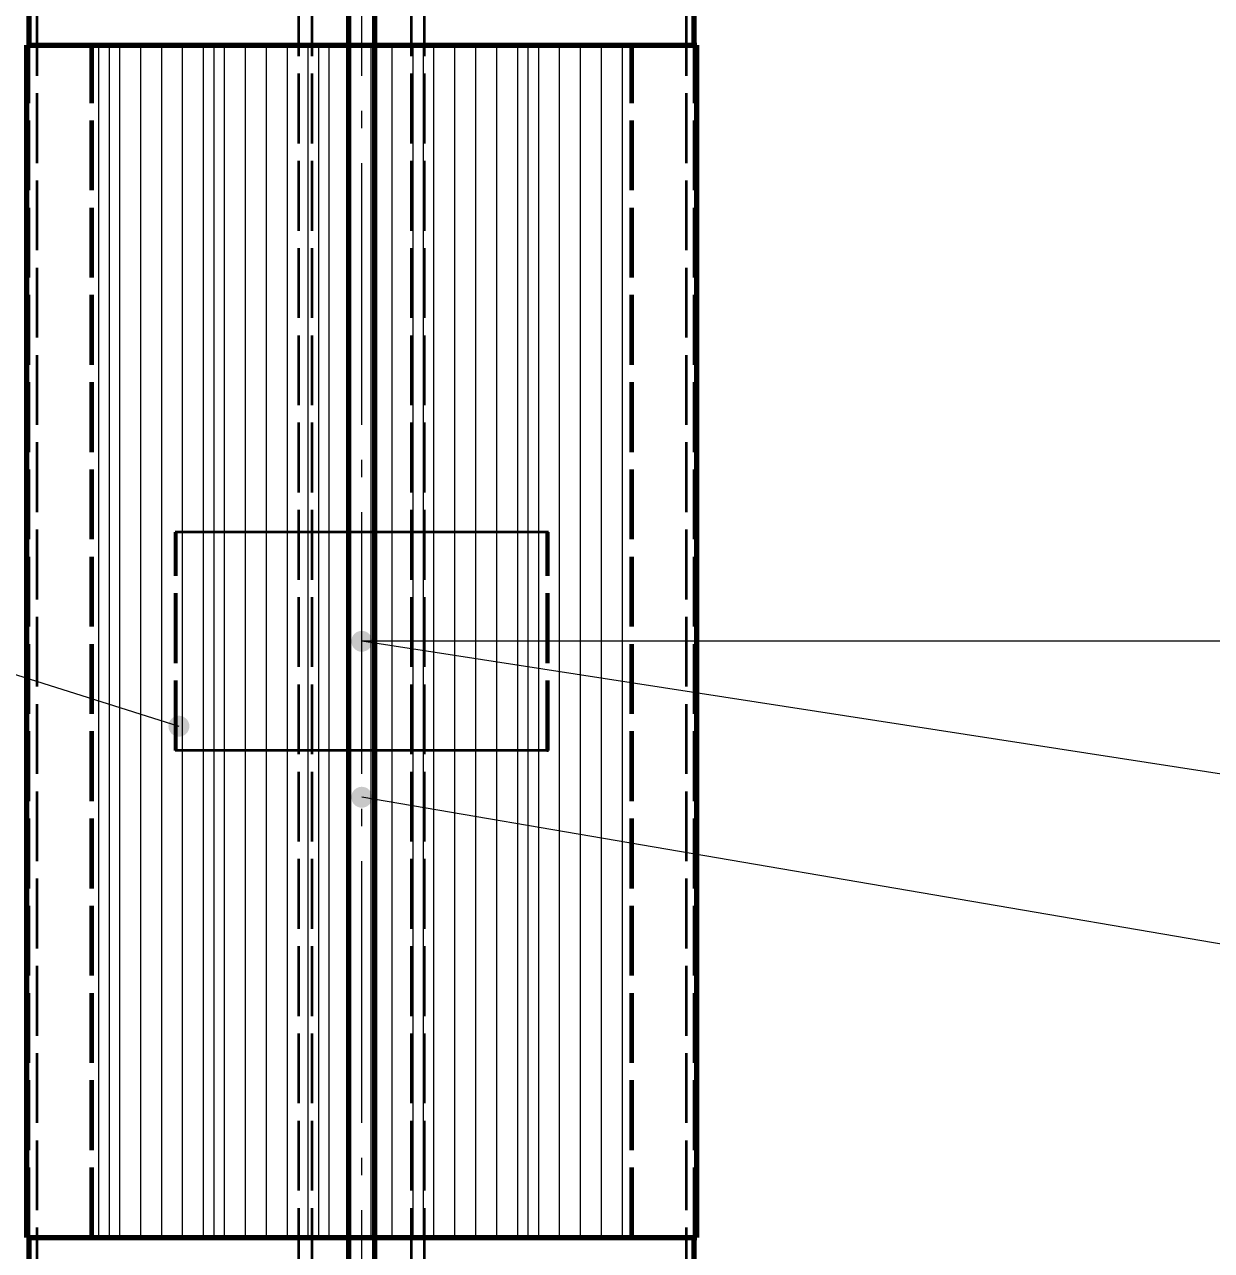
# Model space of a CAD drawing. Header units: millimetres. Extents: x 0 to 2208, y 0 to 420.
# Drawn here: x 70.1 to 138.2, y 150.2 to 220.4 of the extents above; entities that cross this region are included whole.
import ezdxf

# ---------------------------------------------------------------- set-up
doc = ezdxf.new("R2010")
doc.units = ezdxf.units.MM
doc.linetypes.add('IRAM-E-TRAZOS', pattern=[5, 4, -1])
doc.linetypes.add('IRAM-F-TRAZO-PUNTO', pattern=[20, 15, -2, 1, -2])
for name, color, linetype, lineweight in [('01-VISIBLE', 7, 'CONTINUOUS', 70), ('02-OCULTA', 4, 'IRAM-E-TRAZOS', 35), ('03-EJE', 1, 'IRAM-F-TRAZO-PUNTO', 18), ('04-COTA', 3, 'CONTINUOUS', 18), ('05-RAYADO', 8, 'CONTINUOUS', 18), ('08-FINA', 5, 'CONTINUOUS', 18)]:
    doc.layers.add(name, color=color, linetype=linetype, lineweight=lineweight)
doc.styles.add('ISO3098', font='isocpeur.ttf')
doc.dimstyles.new('FLAMA-IRAM', dxfattribs={"dimtxt": 3.5, "dimasz": 3.5, "dimexe": 2, "dimexo": 1.5, "dimgap": 1, "dimtad": 1, "dimdec": 1, "dimtxsty": 'ISO3098', "dimblk": 'IRAM_FLECHA', "dimblk1": 'IRAM_FLECHA', "dimblk2": 'IRAM_FLECHA', "dimcen": 2.5, "dimclrd": 256, "dimclre": 256, "dimclrt": 256, "dimazin": 3, "dimtfac": 1, "dimtmove": 0, "dimatfit": 3, "dimlwd": 18, "dimlwe": 18})

# ---------------------------------------------------------------- blocks, each defined once
blk = doc.blocks.new('IRAM_FLECHA')
blk.add_solid([(0, 0), (-1, 0.125), (-1, -0.125)])

msp = doc.modelspace()

# ---------------------------------------------------------------- hatches: boundary and pattern name
at = {"layer": '05-RAYADO'}
h = msp.add_hatch(dxfattribs=at)
h.set_pattern_fill('ANSI31', scale=0.94488, angle=45)
h.paths.add_polyline_path([(104.877, 150.914), (104.877, 219.227), (74.053, 219.227), (74.053, 150.914)])
h = msp.add_hatch(dxfattribs=at)
h.set_pattern_fill('ANSI31', scale=0.377953, angle=45)
h.paths.add_polyline_path([(104.877, 150.914), (104.877, 219.227), (74.053, 219.227), (74.053, 150.914)])
at = {"layer": '08-FINA'}
h = msp.add_hatch(color=7, dxfattribs=at)
h.dxf.hatch_style = 1
edge = h.paths.add_edge_path()
edge.add_arc((89.465, 185.07), 0.6, 0, 360)
h = msp.add_hatch(color=7, dxfattribs=at)
h.dxf.hatch_style = 1
edge = h.paths.add_edge_path()
edge.add_arc((89.465, 185.07), 0.6, 0, 360)
h = msp.add_hatch(color=7, dxfattribs=at)
h.dxf.hatch_style = 1
edge = h.paths.add_edge_path()
edge.add_arc((78.987, 180.205), 0.6, 0, 360)
h = msp.add_hatch(color=7, dxfattribs=at)
h.dxf.hatch_style = 1
edge = h.paths.add_edge_path()
edge.add_arc((89.465, 176.135), 0.6, 0, 360)

# ---------------------------------------------------------------- linework, layer by layer
at = {"layer": '01-VISIBLE'}
for p, q in [((70.415, 219.227), (70.415, 233.168)), ((88.715, 111.554), (88.715, 232.668)), ((90.215, 111.554), (90.215, 232.668)), ((108.515, 219.227), (108.515, 233.168)), ((70.265, 150.914), (70.265, 219.227)), ((108.665, 150.914), (108.665, 219.227)), ((70.415, 112.473), (70.415, 150.914)), ((108.515, 147.914), (108.515, 150.914))]:
    msp.add_line(p, q, dxfattribs=at)
for points in [[(70.265, 219.227), (70.516, 219.227), (70.767, 219.227), (71.018, 219.227), (71.269, 219.227), (71.52, 219.227), (71.771, 219.227), (72.022, 219.227), (72.273, 219.227), (72.524, 219.227), (72.775, 219.227), (73.026, 219.227), (73.277, 219.227), (73.528, 219.227), (73.779, 219.227), (74.03, 219.227), (74.281, 219.227), (74.532, 219.227), (74.783, 219.227), (75.034, 219.227), (75.285, 219.227), (75.536, 219.227), (75.787, 219.227), (76.038, 219.227), (76.289, 219.227), (76.54, 219.227), (76.79, 219.227), (77.041, 219.227), (77.292, 219.227), (77.543, 219.227), (77.794, 219.227), (78.045, 219.227), (78.296, 219.227), (78.547, 219.227), (78.798, 219.227), (79.049, 219.227), (79.3, 219.227), (79.551, 219.227), (79.802, 219.227), (80.053, 219.227), (80.304, 219.227), (80.555, 219.227), (80.806, 219.227), (81.057, 219.227), (81.308, 219.227), (81.559, 219.227), (81.81, 219.227), (82.061, 219.227), (82.312, 219.227), (82.563, 219.227), (82.814, 219.227), (83.065, 219.227), (83.316, 219.227), (83.567, 219.227), (83.818, 219.227), (84.069, 219.227), (84.32, 219.227), (84.571, 219.227), (84.822, 219.227), (85.073, 219.227), (85.324, 219.227), (85.575, 219.227), (85.826, 219.227), (86.077, 219.227), (86.328, 219.227), (86.579, 219.227), (86.83, 219.227), (87.081, 219.227), (87.332, 219.227), (87.583, 219.227), (87.834, 219.227), (88.085, 219.227), (88.336, 219.227), (88.587, 219.227), (88.838, 219.227), (89.089, 219.227), (89.34, 219.227), (89.59, 219.227), (89.841, 219.227), (90.092, 219.227), (90.343, 219.227), (90.594, 219.227), (90.845, 219.227), (91.096, 219.227), (91.347, 219.227), (91.598, 219.227), (91.849, 219.227), (92.1, 219.227), (92.351, 219.227), (92.602, 219.227), (92.853, 219.227), (93.104, 219.227), (93.355, 219.227), (93.606, 219.227), (93.857, 219.227), (94.108, 219.227), (94.359, 219.227), (94.61, 219.227), (94.861, 219.227), (95.112, 219.227), (95.363, 219.227), (95.614, 219.227), (95.865, 219.227), (96.116, 219.227), (96.367, 219.227), (96.618, 219.227), (96.869, 219.227), (97.12, 219.227), (97.371, 219.227), (97.622, 219.227), (97.873, 219.227), (98.124, 219.227), (98.375, 219.227), (98.626, 219.227), (98.877, 219.227), (99.128, 219.227), (99.379, 219.227), (99.63, 219.227), (99.881, 219.227), (100.132, 219.227), (100.383, 219.227), (100.634, 219.227), (100.885, 219.227), (101.136, 219.227), (101.387, 219.227), (101.638, 219.227), (101.889, 219.227), (102.14, 219.227), (102.39, 219.227), (102.641, 219.227), (102.892, 219.227), (103.143, 219.227), (103.394, 219.227), (103.645, 219.227), (103.896, 219.227), (104.147, 219.227), (104.398, 219.227), (104.649, 219.227), (104.9, 219.227), (105.151, 219.227), (105.402, 219.227), (105.653, 219.227), (105.904, 219.227), (106.155, 219.227), (106.406, 219.227), (106.657, 219.227), (106.908, 219.227), (107.159, 219.227), (107.41, 219.227), (107.661, 219.227), (107.912, 219.227), (108.163, 219.227), (108.414, 219.227), (108.665, 219.227)], [(70.265, 150.914), (70.516, 150.914), (70.767, 150.914), (71.018, 150.914), (71.269, 150.914), (71.52, 150.914), (71.771, 150.914), (72.022, 150.914), (72.273, 150.914), (72.524, 150.914), (72.775, 150.914), (73.026, 150.914), (73.277, 150.914), (73.528, 150.914), (73.779, 150.914), (74.03, 150.914), (74.281, 150.914), (74.532, 150.914), (74.783, 150.914), (75.034, 150.914), (75.285, 150.914), (75.536, 150.914), (75.787, 150.914), (76.038, 150.914), (76.289, 150.914), (76.54, 150.914), (76.79, 150.914), (77.041, 150.914), (77.292, 150.914), (77.543, 150.914), (77.794, 150.914), (78.045, 150.914), (78.296, 150.914), (78.547, 150.914), (78.798, 150.914), (79.049, 150.914), (79.3, 150.914), (79.551, 150.914), (79.802, 150.914), (80.053, 150.914), (80.304, 150.914), (80.555, 150.914), (80.806, 150.914), (81.057, 150.914), (81.308, 150.914), (81.559, 150.914), (81.81, 150.914), (82.061, 150.914), (82.312, 150.914), (82.563, 150.914), (82.814, 150.914), (83.065, 150.914), (83.316, 150.914), (83.567, 150.914), (83.818, 150.914), (84.069, 150.914), (84.32, 150.914), (84.571, 150.914), (84.822, 150.914), (85.073, 150.914), (85.324, 150.914), (85.575, 150.914), (85.826, 150.914), (86.077, 150.914), (86.328, 150.914), (86.579, 150.914), (86.83, 150.914), (87.081, 150.914), (87.332, 150.914), (87.583, 150.914), (87.834, 150.914), (88.085, 150.914), (88.336, 150.914), (88.587, 150.914), (88.838, 150.914), (89.089, 150.914), (89.34, 150.914), (89.59, 150.914), (89.841, 150.914), (90.092, 150.914), (90.343, 150.914), (90.594, 150.914), (90.845, 150.914), (91.096, 150.914), (91.347, 150.914), (91.598, 150.914), (91.849, 150.914), (92.1, 150.914), (92.351, 150.914), (92.602, 150.914), (92.853, 150.914), (93.104, 150.914), (93.355, 150.914), (93.606, 150.914), (93.857, 150.914), (94.108, 150.914), (94.359, 150.914), (94.61, 150.914), (94.861, 150.914), (95.112, 150.914), (95.363, 150.914), (95.614, 150.914), (95.865, 150.914), (96.116, 150.914), (96.367, 150.914), (96.618, 150.914), (96.869, 150.914), (97.12, 150.914), (97.371, 150.914), (97.622, 150.914), (97.873, 150.914), (98.124, 150.914), (98.375, 150.914), (98.626, 150.914), (98.877, 150.914), (99.128, 150.914), (99.379, 150.914), (99.63, 150.914), (99.881, 150.914), (100.132, 150.914), (100.383, 150.914), (100.634, 150.914), (100.885, 150.914), (101.136, 150.914), (101.387, 150.914), (101.638, 150.914), (101.889, 150.914), (102.14, 150.914), (102.39, 150.914), (102.641, 150.914), (102.892, 150.914), (103.143, 150.914), (103.394, 150.914), (103.645, 150.914), (103.896, 150.914), (104.147, 150.914), (104.398, 150.914), (104.649, 150.914), (104.9, 150.914), (105.151, 150.914), (105.402, 150.914), (105.653, 150.914), (105.904, 150.914), (106.155, 150.914), (106.406, 150.914), (106.657, 150.914), (106.908, 150.914), (107.159, 150.914), (107.41, 150.914), (107.661, 150.914), (107.912, 150.914), (108.163, 150.914), (108.414, 150.914), (108.665, 150.914)]]:
    msp.add_lwpolyline(points, dxfattribs=at)
at = {"layer": '02-OCULTA'}
for p, q in [((85.865, 108.598), (85.865, 243.673)), ((86.615, 108.598), (86.615, 243.673)), ((92.315, 108.598), (92.315, 243.673)), ((93.065, 108.598), (93.065, 243.673)), ((70.865, 112.473), (70.865, 233.168)), ((88.715, 111.723), (88.715, 232.668)), ((90.215, 111.723), (90.215, 232.668)), ((108.065, 112.473), (108.065, 233.168)), ((70.415, 150.914), (70.415, 219.227)), ((70.415, 150.914), (70.415, 219.227)), ((73.932, 150.914), (73.932, 219.227)), ((74.053, 219.227), (73.932, 219.227)), ((74.053, 150.914), (74.053, 219.227)), ((104.877, 219.227), (104.998, 219.227)), ((104.877, 150.914), (104.877, 219.227)), ((104.998, 150.914), (104.998, 219.227)), ((108.515, 150.914), (108.515, 219.227)), ((108.515, 150.914), (108.515, 219.227)), ((78.774, 178.82), (78.774, 191.32)), ((78.858, 191.32), (78.774, 191.32)), ((78.858, 178.82), (78.858, 191.32)), ((100.072, 191.32), (100.156, 191.32)), ((100.072, 178.82), (100.072, 191.32)), ((100.156, 178.82), (100.156, 191.32)), ((78.858, 178.82), (78.774, 178.82)), ((100.072, 178.82), (100.156, 178.82)), ((74.053, 150.914), (73.932, 150.914)), ((104.877, 150.914), (104.998, 150.914))]:
    msp.add_line(p, q, dxfattribs=at)
for points in [[(73.932, 219.227), (73.67, 219.227), (73.408, 219.227), (73.146, 219.227), (72.884, 219.227), (72.622, 219.227), (72.36, 219.227), (72.098, 219.227), (71.837, 219.227), (71.575, 219.227), (71.313, 219.227), (71.051, 219.227), (70.789, 219.227), (70.527, 219.227), (70.265, 219.227)], [(74.053, 219.227), (73.793, 219.227), (73.533, 219.227), (73.274, 219.227), (73.014, 219.227), (72.754, 219.227), (72.494, 219.227), (72.234, 219.227), (71.974, 219.227), (71.714, 219.227), (71.454, 219.227), (71.195, 219.227), (70.935, 219.227), (70.675, 219.227), (70.415, 219.227)], [(70.415, 219.227), (70.666, 219.227), (70.916, 219.227), (71.167, 219.227), (71.418, 219.227), (71.668, 219.227), (71.919, 219.227), (72.17, 219.227), (72.42, 219.227), (72.671, 219.227), (72.922, 219.227), (73.172, 219.227), (73.423, 219.227), (73.674, 219.227), (73.924, 219.227), (74.175, 219.227), (74.426, 219.227), (74.676, 219.227), (74.927, 219.227), (75.177, 219.227), (75.428, 219.227), (75.679, 219.227), (75.929, 219.227), (76.18, 219.227), (76.431, 219.227), (76.681, 219.227), (76.932, 219.227), (77.183, 219.227), (77.433, 219.227), (77.684, 219.227), (77.935, 219.227), (78.185, 219.227), (78.436, 219.227), (78.687, 219.227), (78.937, 219.227), (79.188, 219.227), (79.439, 219.227), (79.689, 219.227), (79.94, 219.227), (80.191, 219.227), (80.441, 219.227), (80.692, 219.227), (80.943, 219.227), (81.193, 219.227), (81.444, 219.227), (81.695, 219.227), (81.945, 219.227), (82.196, 219.227), (82.447, 219.227), (82.697, 219.227), (82.948, 219.227), (83.199, 219.227), (83.449, 219.227), (83.7, 219.227), (83.951, 219.227), (84.201, 219.227), (84.452, 219.227), (84.703, 219.227), (84.953, 219.227), (85.204, 219.227), (85.454, 219.227), (85.705, 219.227), (85.956, 219.227), (86.206, 219.227), (86.457, 219.227), (86.708, 219.227), (86.958, 219.227), (87.209, 219.227), (87.46, 219.227), (87.71, 219.227), (87.961, 219.227), (88.212, 219.227), (88.462, 219.227), (88.713, 219.227), (88.964, 219.227), (89.214, 219.227), (89.465, 219.227), (89.716, 219.227), (89.966, 219.227), (90.217, 219.227), (90.468, 219.227), (90.718, 219.227), (90.969, 219.227), (91.22, 219.227), (91.47, 219.227), (91.721, 219.227), (91.972, 219.227), (92.222, 219.227), (92.473, 219.227), (92.724, 219.227), (92.974, 219.227), (93.225, 219.227), (93.476, 219.227), (93.726, 219.227), (93.977, 219.227), (94.228, 219.227), (94.478, 219.227), (94.729, 219.227), (94.979, 219.227), (95.23, 219.227), (95.481, 219.227), (95.731, 219.227), (95.982, 219.227), (96.233, 219.227), (96.483, 219.227), (96.734, 219.227), (96.985, 219.227), (97.235, 219.227), (97.486, 219.227), (97.737, 219.227), (97.987, 219.227), (98.238, 219.227), (98.489, 219.227), (98.739, 219.227), (98.99, 219.227), (99.241, 219.227), (99.491, 219.227), (99.742, 219.227), (99.993, 219.227), (100.243, 219.227), (100.494, 219.227), (100.745, 219.227), (100.995, 219.227), (101.246, 219.227), (101.497, 219.227), (101.747, 219.227), (101.998, 219.227), (102.249, 219.227), (102.499, 219.227), (102.75, 219.227), (103.001, 219.227), (103.251, 219.227), (103.502, 219.227), (103.753, 219.227), (104.003, 219.227), (104.254, 219.227), (104.504, 219.227), (104.755, 219.227), (105.006, 219.227), (105.256, 219.227), (105.507, 219.227), (105.758, 219.227), (106.008, 219.227), (106.259, 219.227), (106.51, 219.227), (106.76, 219.227), (107.011, 219.227), (107.262, 219.227), (107.512, 219.227), (107.763, 219.227), (108.014, 219.227), (108.264, 219.227), (108.515, 219.227)], [(108.515, 219.227), (108.255, 219.227), (107.995, 219.227), (107.735, 219.227), (107.476, 219.227), (107.216, 219.227), (106.956, 219.227), (106.696, 219.227), (106.436, 219.227), (106.176, 219.227), (105.916, 219.227), (105.656, 219.227), (105.397, 219.227), (105.137, 219.227), (104.877, 219.227)], [(108.665, 219.227), (108.403, 219.227), (108.141, 219.227), (107.879, 219.227), (107.617, 219.227), (107.355, 219.227), (107.093, 219.227), (106.832, 219.227), (106.57, 219.227), (106.308, 219.227), (106.046, 219.227), (105.784, 219.227), (105.522, 219.227), (105.26, 219.227), (104.998, 219.227)], [(100.156, 191.32), (99.904, 191.32), (99.653, 191.32), (99.401, 191.32), (99.15, 191.32), (98.898, 191.32), (98.647, 191.32), (98.395, 191.32), (98.144, 191.32), (97.892, 191.32), (97.64, 191.32), (97.389, 191.32), (97.137, 191.32), (96.886, 191.32), (96.634, 191.32), (96.383, 191.32), (96.131, 191.32), (95.88, 191.32), (95.628, 191.32), (95.376, 191.32), (95.125, 191.32), (94.873, 191.32), (94.622, 191.32), (94.37, 191.32), (94.119, 191.32), (93.867, 191.32), (93.616, 191.32), (93.364, 191.32), (93.112, 191.32), (92.861, 191.32), (92.609, 191.32), (92.358, 191.32), (92.106, 191.32), (91.855, 191.32), (91.603, 191.32), (91.352, 191.32), (91.1, 191.32), (90.849, 191.32), (90.597, 191.32), (90.345, 191.32), (90.094, 191.32), (89.842, 191.32), (89.591, 191.32), (89.339, 191.32), (89.088, 191.32), (88.836, 191.32), (88.585, 191.32), (88.333, 191.32), (88.081, 191.32), (87.83, 191.32), (87.578, 191.32), (87.327, 191.32), (87.075, 191.32), (86.824, 191.32), (86.572, 191.32), (86.321, 191.32), (86.069, 191.32), (85.818, 191.32), (85.566, 191.32), (85.314, 191.32), (85.063, 191.32), (84.811, 191.32), (84.56, 191.32), (84.308, 191.32), (84.057, 191.32), (83.805, 191.32), (83.554, 191.32), (83.302, 191.32), (83.05, 191.32), (82.799, 191.32), (82.547, 191.32), (82.296, 191.32), (82.044, 191.32), (81.793, 191.32), (81.541, 191.32), (81.29, 191.32), (81.038, 191.32), (80.786, 191.32), (80.535, 191.32), (80.283, 191.32), (80.032, 191.32), (79.78, 191.32), (79.529, 191.32), (79.277, 191.32), (79.026, 191.32), (78.774, 191.32)], [(100.072, 191.32), (99.82, 191.32), (99.567, 191.32), (99.315, 191.32), (99.062, 191.32), (98.81, 191.32), (98.557, 191.32), (98.305, 191.32), (98.052, 191.32), (97.799, 191.32), (97.547, 191.32), (97.294, 191.32), (97.042, 191.32), (96.789, 191.32), (96.537, 191.32), (96.284, 191.32), (96.031, 191.32), (95.779, 191.32), (95.526, 191.32), (95.274, 191.32), (95.021, 191.32), (94.769, 191.32), (94.516, 191.32), (94.264, 191.32), (94.011, 191.32), (93.758, 191.32), (93.506, 191.32), (93.253, 191.32), (93.001, 191.32), (92.748, 191.32), (92.496, 191.32), (92.243, 191.32), (91.991, 191.32), (91.738, 191.32), (91.485, 191.32), (91.233, 191.32), (90.98, 191.32), (90.728, 191.32), (90.475, 191.32), (90.223, 191.32), (89.97, 191.32), (89.718, 191.32), (89.465, 191.32), (89.212, 191.32), (88.96, 191.32), (88.707, 191.32), (88.455, 191.32), (88.202, 191.32), (87.95, 191.32), (87.697, 191.32), (87.445, 191.32), (87.192, 191.32), (86.939, 191.32), (86.687, 191.32), (86.434, 191.32), (86.182, 191.32), (85.929, 191.32), (85.677, 191.32), (85.424, 191.32), (85.172, 191.32), (84.919, 191.32), (84.666, 191.32), (84.414, 191.32), (84.161, 191.32), (83.909, 191.32), (83.656, 191.32), (83.404, 191.32), (83.151, 191.32), (82.899, 191.32), (82.646, 191.32), (82.393, 191.32), (82.141, 191.32), (81.888, 191.32), (81.636, 191.32), (81.383, 191.32), (81.131, 191.32), (80.878, 191.32), (80.625, 191.32), (80.373, 191.32), (80.12, 191.32), (79.868, 191.32), (79.615, 191.32), (79.363, 191.32), (79.11, 191.32), (78.858, 191.32)], [(100.156, 178.82), (99.904, 178.82), (99.653, 178.82), (99.401, 178.82), (99.15, 178.82), (98.898, 178.82), (98.647, 178.82), (98.395, 178.82), (98.144, 178.82), (97.892, 178.82), (97.64, 178.82), (97.389, 178.82), (97.137, 178.82), (96.886, 178.82), (96.634, 178.82), (96.383, 178.82), (96.131, 178.82), (95.88, 178.82), (95.628, 178.82), (95.376, 178.82), (95.125, 178.82), (94.873, 178.82), (94.622, 178.82), (94.37, 178.82), (94.119, 178.82), (93.867, 178.82), (93.616, 178.82), (93.364, 178.82), (93.112, 178.82), (92.861, 178.82), (92.609, 178.82), (92.358, 178.82), (92.106, 178.82), (91.855, 178.82), (91.603, 178.82), (91.352, 178.82), (91.1, 178.82), (90.849, 178.82), (90.597, 178.82), (90.345, 178.82), (90.094, 178.82), (89.842, 178.82), (89.591, 178.82), (89.339, 178.82), (89.088, 178.82), (88.836, 178.82), (88.585, 178.82), (88.333, 178.82), (88.081, 178.82), (87.83, 178.82), (87.578, 178.82), (87.327, 178.82), (87.075, 178.82), (86.824, 178.82), (86.572, 178.82), (86.321, 178.82), (86.069, 178.82), (85.818, 178.82), (85.566, 178.82), (85.314, 178.82), (85.063, 178.82), (84.811, 178.82), (84.56, 178.82), (84.308, 178.82), (84.057, 178.82), (83.805, 178.82), (83.554, 178.82), (83.302, 178.82), (83.05, 178.82), (82.799, 178.82), (82.547, 178.82), (82.296, 178.82), (82.044, 178.82), (81.793, 178.82), (81.541, 178.82), (81.29, 178.82), (81.038, 178.82), (80.786, 178.82), (80.535, 178.82), (80.283, 178.82), (80.032, 178.82), (79.78, 178.82), (79.529, 178.82), (79.277, 178.82), (79.026, 178.82), (78.774, 178.82)], [(100.072, 178.82), (99.82, 178.82), (99.567, 178.82), (99.315, 178.82), (99.062, 178.82), (98.81, 178.82), (98.557, 178.82), (98.305, 178.82), (98.052, 178.82), (97.799, 178.82), (97.547, 178.82), (97.294, 178.82), (97.042, 178.82), (96.789, 178.82), (96.537, 178.82), (96.284, 178.82), (96.031, 178.82), (95.779, 178.82), (95.526, 178.82), (95.274, 178.82), (95.021, 178.82), (94.769, 178.82), (94.516, 178.82), (94.264, 178.82), (94.011, 178.82), (93.758, 178.82), (93.506, 178.82), (93.253, 178.82), (93.001, 178.82), (92.748, 178.82), (92.496, 178.82), (92.243, 178.82), (91.991, 178.82), (91.738, 178.82), (91.485, 178.82), (91.233, 178.82), (90.98, 178.82), (90.728, 178.82), (90.475, 178.82), (90.223, 178.82), (89.97, 178.82), (89.718, 178.82), (89.465, 178.82), (89.212, 178.82), (88.96, 178.82), (88.707, 178.82), (88.455, 178.82), (88.202, 178.82), (87.95, 178.82), (87.697, 178.82), (87.445, 178.82), (87.192, 178.82), (86.939, 178.82), (86.687, 178.82), (86.434, 178.82), (86.182, 178.82), (85.929, 178.82), (85.677, 178.82), (85.424, 178.82), (85.172, 178.82), (84.919, 178.82), (84.666, 178.82), (84.414, 178.82), (84.161, 178.82), (83.909, 178.82), (83.656, 178.82), (83.404, 178.82), (83.151, 178.82), (82.899, 178.82), (82.646, 178.82), (82.393, 178.82), (82.141, 178.82), (81.888, 178.82), (81.636, 178.82), (81.383, 178.82), (81.131, 178.82), (80.878, 178.82), (80.625, 178.82), (80.373, 178.82), (80.12, 178.82), (79.868, 178.82), (79.615, 178.82), (79.363, 178.82), (79.11, 178.82), (78.858, 178.82)], [(73.932, 150.914), (73.67, 150.914), (73.408, 150.914), (73.146, 150.914), (72.884, 150.914), (72.622, 150.914), (72.36, 150.914), (72.098, 150.914), (71.837, 150.914), (71.575, 150.914), (71.313, 150.914), (71.051, 150.914), (70.789, 150.914), (70.527, 150.914), (70.265, 150.914)], [(74.053, 150.914), (73.793, 150.914), (73.533, 150.914), (73.274, 150.914), (73.014, 150.914), (72.754, 150.914), (72.494, 150.914), (72.234, 150.914), (71.974, 150.914), (71.714, 150.914), (71.454, 150.914), (71.195, 150.914), (70.935, 150.914), (70.675, 150.914), (70.415, 150.914)], [(70.415, 150.914), (70.666, 150.914), (70.916, 150.914), (71.167, 150.914), (71.418, 150.914), (71.668, 150.914), (71.919, 150.914), (72.17, 150.914), (72.42, 150.914), (72.671, 150.914), (72.922, 150.914), (73.172, 150.914), (73.423, 150.914), (73.674, 150.914), (73.924, 150.914), (74.175, 150.914), (74.426, 150.914), (74.676, 150.914), (74.927, 150.914), (75.177, 150.914), (75.428, 150.914), (75.679, 150.914), (75.929, 150.914), (76.18, 150.914), (76.431, 150.914), (76.681, 150.914), (76.932, 150.914), (77.183, 150.914), (77.433, 150.914), (77.684, 150.914), (77.935, 150.914), (78.185, 150.914), (78.436, 150.914), (78.687, 150.914), (78.937, 150.914), (79.188, 150.914), (79.439, 150.914), (79.689, 150.914), (79.94, 150.914), (80.191, 150.914), (80.441, 150.914), (80.692, 150.914), (80.943, 150.914), (81.193, 150.914), (81.444, 150.914), (81.695, 150.914), (81.945, 150.914), (82.196, 150.914), (82.447, 150.914), (82.697, 150.914), (82.948, 150.914), (83.199, 150.914), (83.449, 150.914), (83.7, 150.914), (83.951, 150.914), (84.201, 150.914), (84.452, 150.914), (84.703, 150.914), (84.953, 150.914), (85.204, 150.914), (85.454, 150.914), (85.705, 150.914), (85.956, 150.914), (86.206, 150.914), (86.457, 150.914), (86.708, 150.914), (86.958, 150.914), (87.209, 150.914), (87.46, 150.914), (87.71, 150.914), (87.961, 150.914), (88.212, 150.914), (88.462, 150.914), (88.713, 150.914), (88.964, 150.914), (89.214, 150.914), (89.465, 150.914), (89.716, 150.914), (89.966, 150.914), (90.217, 150.914), (90.468, 150.914), (90.718, 150.914), (90.969, 150.914), (91.22, 150.914), (91.47, 150.914), (91.721, 150.914), (91.972, 150.914), (92.222, 150.914), (92.473, 150.914), (92.724, 150.914), (92.974, 150.914), (93.225, 150.914), (93.476, 150.914), (93.726, 150.914), (93.977, 150.914), (94.228, 150.914), (94.478, 150.914), (94.729, 150.914), (94.979, 150.914), (95.23, 150.914), (95.481, 150.914), (95.731, 150.914), (95.982, 150.914), (96.233, 150.914), (96.483, 150.914), (96.734, 150.914), (96.985, 150.914), (97.235, 150.914), (97.486, 150.914), (97.737, 150.914), (97.987, 150.914), (98.238, 150.914), (98.489, 150.914), (98.739, 150.914), (98.99, 150.914), (99.241, 150.914), (99.491, 150.914), (99.742, 150.914), (99.993, 150.914), (100.243, 150.914), (100.494, 150.914), (100.745, 150.914), (100.995, 150.914), (101.246, 150.914), (101.497, 150.914), (101.747, 150.914), (101.998, 150.914), (102.249, 150.914), (102.499, 150.914), (102.75, 150.914), (103.001, 150.914), (103.251, 150.914), (103.502, 150.914), (103.753, 150.914), (104.003, 150.914), (104.254, 150.914), (104.504, 150.914), (104.755, 150.914), (105.006, 150.914), (105.256, 150.914), (105.507, 150.914), (105.758, 150.914), (106.008, 150.914), (106.259, 150.914), (106.51, 150.914), (106.76, 150.914), (107.011, 150.914), (107.262, 150.914), (107.512, 150.914), (107.763, 150.914), (108.014, 150.914), (108.264, 150.914), (108.515, 150.914)], [(108.515, 150.914), (108.255, 150.914), (107.995, 150.914), (107.735, 150.914), (107.476, 150.914), (107.216, 150.914), (106.956, 150.914), (106.696, 150.914), (106.436, 150.914), (106.176, 150.914), (105.916, 150.914), (105.656, 150.914), (105.397, 150.914), (105.137, 150.914), (104.877, 150.914)], [(108.665, 150.914), (108.403, 150.914), (108.141, 150.914), (107.879, 150.914), (107.617, 150.914), (107.355, 150.914), (107.093, 150.914), (106.832, 150.914), (106.57, 150.914), (106.308, 150.914), (106.046, 150.914), (105.784, 150.914), (105.522, 150.914), (105.26, 150.914), (104.998, 150.914)]]:
    msp.add_lwpolyline(points, dxfattribs=at)
at = {"layer": '03-EJE'}
msp.add_line((89.465, 97.473), (89.465, 262.968), dxfattribs=at)
at = {"layer": '08-FINA'}
for p, q in [((42.953, 191.615), (78.987, 180.205)), ((150.21, 185.07), (89.465, 185.07)), ((150.257, 175.681), (89.465, 185.07)), ((150.267, 165.744), (89.465, 176.135))]:
    msp.add_line(p, q, dxfattribs=at)

# ---------------------------------------------------------------- dimensions: what is measured, and where the dimension line sits
at = {"layer": '04-COTA'}
msp.add_linear_dim(base=(59.14, 98.973), p1=(70.415, 98.973), p2=(86.465, 247.973), angle=90, dimstyle='FLAMA-IRAM', override={"dimlfac": 2}, dxfattribs=at).render()

doc.saveas('drawing.dxf')
